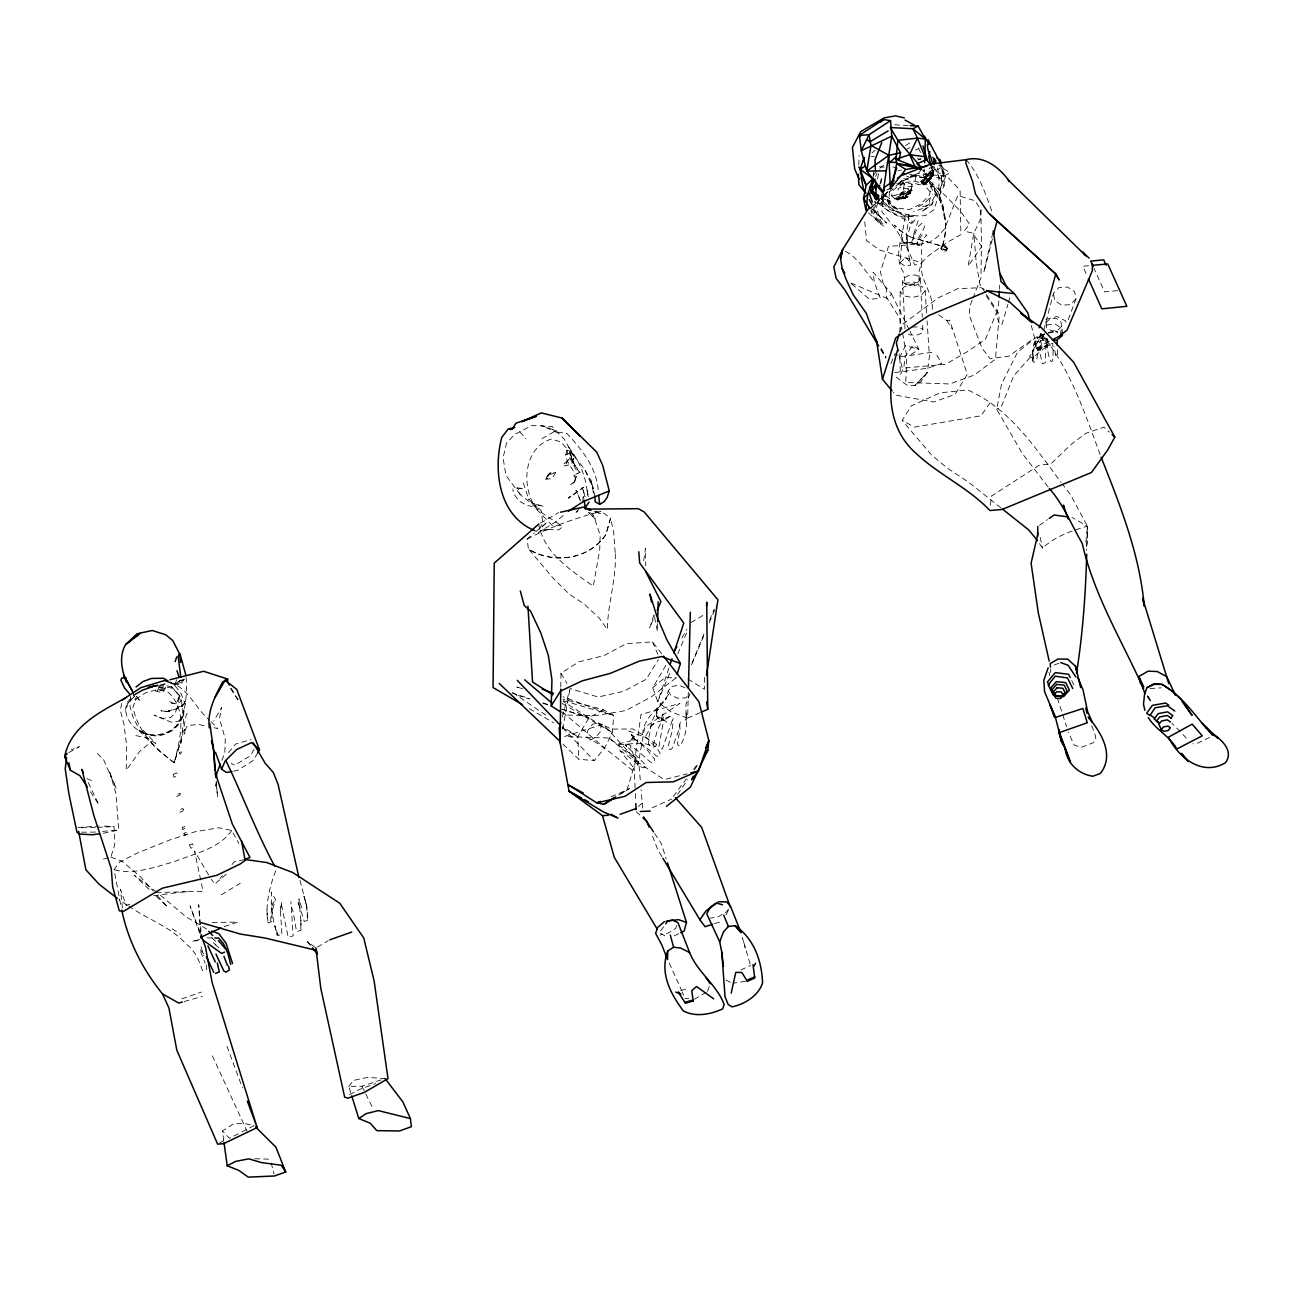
<?xml version="1.0" encoding="UTF-8"?>
<svg xmlns="http://www.w3.org/2000/svg" width="1293" height="1293" viewBox="0 0 1293 1293"><rect width="100%" height="100%" fill="white"/><g stroke="black" fill="none" stroke-linecap="round" stroke-linejoin="round"><path stroke-width="0.75" stroke-dasharray="5 3.75" d="M881.616 194.79L881.616 202.29L890.15 209.644L905.811 215.446L912.357 221.329L910.741 223.382C900.526 215.01 884.38 213.523 879.046 199.639M932.382 175.573L933.287 174.005L930.087 177.707L932.156 176.317M300.833 928.439L300.897 919.905L301.043 930.281L296.582 931.671L293.091 911.565L290.279 903.694M560.79 687.116L560.952 673.217L578.811 661.919L603.944 655.599L626.281 643.72L652.48 641.894L662.258 654.5M910.999 354.541L918.854 349.401L912.89 345.441L905.148 356.626L903.904 366.84L900.413 374.825L899.653 353.7M899.976 332.059L900.187 291.475L904.098 286.852L913.1 284.735L921.861 286.383L925.174 290.796L926.58 313.068M910.531 262.657L910.482 265.178L904.906 266.019L900.009 262.883L902.288 237.653L906.862 238.575L907.476 239.755L908.219 253.638L910.531 262.657L905.682 257.194L900.009 262.883M914.086 243.553L905.908 242.211L900.364 243.537L907.492 242.955C902.853 240.126 913.601 206.444 905.003 217.159C903.419 234.987 892.396 256.434 903.71 272.597L905.213 284.654L915.67 285.268L918.822 284.137L919.097 271.142L921.877 261.59L921.295 245.702L924.64 237.298L926.952 235.051L922.523 234.259L919.97 237.977L917.351 243.601L917.868 245.153L921.295 245.702L917.351 243.601L911.226 243.068L917.48 227.39L921.505 223.527C931.348 224.142 913.618 238.833 917.868 245.153L915.751 243.569L917.885 244.021L911.226 243.068M183.816 710.326L183.525 723.644L180.875 739.919L174.135 762.628L158.166 750.215L138.787 730.383C156.372 743.168 181.279 730.141 183.816 710.326C182.458 731.45 156.259 743.394 139.482 730.448L148.533 734.505M657.62 623.614L657.442 631.534L653.854 613.771M665.847 665.362L652.787 687.682L657.733 701.824L671.019 711.893L687.65 718.1L688.296 692.143M704.685 677.403L704.378 689.282L686.033 677.823M858.794 165.1L859.053 155.693M922.717 325.189L922.83 332.479L917.626 334.887L910.353 335.032L906.959 333.546M275.765 870.755C269.38 887.289 264.968 905.197 268.023 922.96L271.805 921.586L272.112 911.209L275.474 899.443L271.304 892.105C271.821 906.603 271.805 921.489 278.011 934.936L274.973 925.966L277.025 935.308L281.955 934.968L280.565 913.052L281.599 902.336L279.708 913.844M270.609 921.214L271.999 902.821M998.907 301.172L996.709 316.3L999.053 322.83L1001.736 325.206L1007.894 304.534M999.392 289.26L999.554 285.284M130.464 696.329L129.995 706.188L132.807 716.597L137.559 726.068M902.449 198.831L895.322 198.88L891.637 195.696L892.59 190.782L898.942 185.384L906.991 182.636L912.066 184.139L910.498 193.74C908.09 199.93 900.817 197.328 897.31 200.14C898.441 196.714 908.963 200.593 910.611 192.35L907.12 194.613L910.611 192.35M897.164 198.783L903.904 196.778L909.916 192.204L904.647 197.748L897.164 198.783L903.904 196.778M216.109 782.556L215.883 786.192L215.624 782.2M875.28 201.061L874.488 212.941L872.856 206.314M582.804 501.248L583.256 494.734L583.838 498.387M1041.673 335.032L1035.838 339.316L1034.756 344.277L1036.485 348.334L1047.055 345.166L1045.504 339.493L1040.509 340.641L1040.186 354.104L1042.368 363.769L1045.423 362.654L1045.52 349.66L1047.055 345.166L1052.744 343.324C1054.684 375.746 1047.185 359.567 1046.7 338.394L1048.526 344.035M980.918 209.676L980.094 220.149L973.839 233.079L968.101 266.229L981.452 246.963L980.918 209.676L975.019 200.722L957.774 195.55L944.65 228.748L937.829 236.7L929.36 242.405L921.505 243.957L888.501 246.397L880.468 271.789L882.974 282.876L886.659 289.697L886.691 297.713L899.912 318.385L901.964 329.828M883.749 193.029L881.971 211.858L896.194 229.588L907.492 248.644L914.684 265.017L921.586 263.594C919.178 280.371 934.289 293.446 932.156 310.304M1085.894 542.236L1087.429 526.251L1070.62 494.847L1062.183 483.808M873.421 175.347L874.003 169.561M990.454 505.143L991.375 496.124L1039.233 465.238L1050.87 463.831L1071.574 444.065L1085.587 433.397L1103.883 427.191L1109.346 432.137M872.92 178.628L873.551 172.987M932.415 173.165L928.94 179.032L929.619 179.937C936.536 159.734 930.507 186.047 923.655 183.202L926.192 181.747L926.612 182.555C931.93 181.101 937.231 158.102 930.168 180.47L926.192 182.895L930.168 180.47L933.465 172.179L926.612 182.555L922.555 184.511L929.586 180.697L923.024 185.319L914.507 183.444L915.735 177.286L921.004 169.9M903.128 197.005L903.645 195.922L903.354 196.892M940.108 188.584L940.932 202.468L939.219 196.18L940.108 188.584L945.587 176.575L941.304 165.278M643.72 560.693L645.466 548.216L645.724 565.849M1060.357 334.871L1061.537 326.499L1060.907 321.504L1056.09 318.32L1049.916 318.789L1045.989 322.636L1045.051 326.563M939.219 196.18L944.068 185.869L940.981 181.456L942.807 168.93M136.04 697.234L135.539 700.467L133.244 693.468M925.352 183.331L925.158 183.412M944.068 185.869L945.587 176.575M659.559 719.118L656.828 716.888L656.117 711.813L657.297 709.841L651.494 722.302L648.666 739.079L648.439 743.717L649.829 745.495L651.979 746.126L653.256 745.091L657.652 729.608L663.648 717.13M562.617 729.187L569.712 690.478M912.066 184.139L911.161 189.053L904.777 194.5L896.679 197.231L891.637 195.696M121.671 703.44L120.33 710.52L123.95 724.032L126.682 745.964L126.213 770.256L139.919 751.136L151.669 741.519M908.171 214.767L908.365 216.044M1048.154 486.976L1022.278 453.504L996.709 409.267L1001.59 383.973L1017.591 352.084L1040.994 333.578C1070.652 369.119 1084.633 412.742 1100.391 455.33M880.743 183.751L882.44 175.492M174.167 762.805C180.002 739.434 188.552 709.809 167.12 691.286L156.712 689.767L145.414 692.903L136.395 698.834L132.985 706.883C137.123 731.224 155.516 748.518 174.167 762.805L181.731 739.192L180.826 743.863L186.208 715.045L187.905 712.201M176.64 679.762L174.555 685.371L183.735 680.522L180.18 680.15M905.035 328.923L902.53 282.133L903.354 278.383L908.882 275.425L915.848 275.005L920.163 277.381L922.297 317.221M992.814 232.724L983.844 272.29L992.62 238.122M877.462 178.757L879.515 169.965M920.163 277.381L919.275 281.131L913.747 284.056L906.829 284.476L902.53 282.133M1043.209 334.386L1042.271 338.313L1044.55 333.772L1041.447 336.099L1044.34 334.564M573.284 470.894L567.223 460.89L565.752 454.974L566.964 449.996L570.407 453.18L573.413 463.298L571.07 457.593L573.413 463.298L579.927 472.365L575.838 474.224L579.927 472.365C573.203 466.11 573.025 456.397 566.964 449.996L567.611 453.94L578.116 473.4M1086.265 546.745L1087.591 541.282L1087.429 526.251L1072.059 517.459M1008.378 302.675L1010.286 295.24M125.162 710.245L127.199 702.325L133.809 695.149M1043.839 330.184L1053.423 293.333L1058.708 287.725L1067.485 287.03L1074.612 291.668L1075.938 298.942L1067.776 320.939M1034.691 341.433C1032.994 344.52 1029.422 370.461 1036.841 359.551L1038.02 350.047L1040.897 346.96L1039.346 341.675L1034.691 341.433L1036.485 348.334L1037.568 348.835L1034.998 344.148L1035.838 339.316L1034.998 344.148L1037.422 350.015L1046.554 345.328L1037.422 350.015M877.802 202.645L876.379 207.866L880.501 220.408L884.008 226.469L872.872 216.141L870.965 210.791M562.31 716.952L570.068 688.539L598.045 697.024L623.549 691.351L646.177 679.294L658.412 659.592M134.133 696.588L127.878 703.166L125.696 710.924C130.528 742.699 180.228 742.909 182.846 710.002L180.955 697.218L171.63 686.745L179.161 695.553L177.319 708.322L178.305 704.911L175.04 713.316L170.498 717.631L162.676 718.375L154.093 715.158L171.209 722.157L178.192 721.284L182.798 717.098C185.529 703.748 187.647 689.929 185.95 676.32M932.689 173.149L933.239 171.226L931.849 174.377L932.576 173.1M880 183.364L881.519 178.369M685.031 687.876L678.954 685.161L671.164 686.615L668.303 690.915L665.572 699.836L668.465 694.47C660.044 707.61 643.445 717.017 642.653 734.262L643.785 735.733L645.999 735.604L650.961 726.569L654.581 722.545L651.753 725.131L655.713 722.399L664.764 719.829L671.681 715.465L663.39 719.167L656.973 716.564L656.731 709.518L663.568 702.228L656.731 709.518L656.828 716.888M103.44 859.085L110.891 857.081L114.754 844.636L114.043 826.55L100.676 825.968M899.783 332.042L902.061 324.705L938.217 297.891L957.741 288.63L981.128 287.725L984.684 289.503M680.28 722.076L679.1 729.3L672.295 748.114L670.905 749.536L668.594 749.019L668.061 747.047L671.94 731.757L673.071 722.334L672.263 720.379L673.297 718.552M882.036 198.039L883.588 193.207M653.902 614.854L649.684 627.881L654.921 615.613M668.901 668.061L657.733 701.824L670.873 670.453M930.346 178.224L932.14 173.117M930.75 178.531L932.98 171.387L930.879 166.862L929.667 173.052L924.35 180.503L918.062 184.786M707.481 991.311L709.598 985.654M904.89 196.019L904.712 196.164M972.174 300.186L969.96 305.827L969.184 315.007L982.227 348.528L990.034 358.565L1008.653 356.27L1034.642 337.909L1030.957 324.414M972.902 298.311L980.983 277.656L981.387 246.284L972.821 233.176L964.19 231.091L969.605 224.19L960.796 211.567L946.751 197.069L925.222 176.656L909.771 174.442M676.821 925.562L675.689 928.471L668.481 932.932L659.947 935.049M221.863 760.413L224.82 752.946L225.257 738.788L219.471 718.698L221.685 707.319L213.749 721.106M898.199 199.655L898.296 199.704M572.508 462.167L572.928 459.177L571.005 458.74L564.071 463.605L565.38 465.512L567.692 460.906M692.111 662.97L705.024 631.372M709.582 620.22L714.14 609.068M901.835 197.764L902.659 196.568L902.045 197.684M677.839 653.838L687.116 631.695M691.464 664.958L704.669 633.715M709.324 622.693L716.322 606.142M661.612 717.777L663.244 713.93L661.273 720.573L662.646 717.857M890.909 363.575L895.112 353.636L900.17 356.787L935.227 351.89M875.62 176.494L877.09 173.036M1040.994 333.578L1031.184 356.221L1013.712 375.843L1001.8 405.517L996.709 409.267M933.255 172.163L931.251 175.072L933.077 172.066M183.703 704.168L185.352 700.806L182.006 706.608L183.703 704.168L176.624 708.596L168.543 710.94L176.575 709.081L183.703 704.168L181.246 705.994M899.605 357.628L905.553 345.587L918.854 349.401L910.03 331.493M562.891 744.089L578.795 759.233L594.198 760.64L604.639 747.968L612.365 732.517L613.706 715.433L603.637 709.744L563.15 699.19M892.768 183.541L889.358 190.2L889.034 206.557L888.259 201.417L884.056 194.273L893.705 207.688L898.974 210.064L887.693 201.514L893.705 207.688L909.658 209.514L920.697 204.132L929.231 195.211L932.98 182.41L936.213 196.294L929.699 185.206L933.821 186.838L914.684 181.133L896.049 183.978L917.771 173.456L946.961 176.317L960.101 190.281L960.909 234.566L947.64 242.13L928.148 256.03L921.683 262.802L879.531 249.969L866.504 240.546L864.694 221.168M181.262 706.253L182.523 705.38M1046.845 339.025L1040.089 337.764L1029.616 356.238L1032.283 358.032L1049.9 343.728M253.994 749.326L250.616 755.694L234.631 765.262L231.172 763.468M184.786 730.674L187.501 725.551L198.734 724.484L206.379 726.116M271.837 906.005L275.474 899.443M725.874 914.862L730.286 906.894M1045.342 341.805L1047.071 338.669M929.522 179.307L928.261 179.468L929.344 179.468M934.435 196.294C931.283 205.312 922.151 209.498 913.472 211.422M681.928 637.902L686.955 629.335M909.027 190.863L906.959 194.338L903.144 197.473L899.847 198.427L898.974 196.649L901.043 193.19L904.841 190.055L908.139 189.085C911.662 193.772 904.534 199.898 899.847 198.427M257.695 752.93L253.202 760.429L237.54 770.466L233.807 771.129M900.348 198.233L901.366 197.069L899.556 198.443L900.558 198.168M1000.944 507.874L968.522 482.144L947.51 468.244L931.59 455.088L902.207 420.451L911.323 405.857L939.914 392.846L967.81 390.001C1009.429 408.281 1034.788 447.168 1060.987 482.224M581.64 488.722L583.24 487.267L568.419 498.225L583.482 487.509L581.494 488.382M728.589 908.914L726.714 911.727L718.116 916.85L710.374 918.095M873.793 174.927L877.09 170.013M898.942 184.349L903.047 178.256M891.766 185.028L885.721 193.918L892.186 187.711M547.844 475.727L551.012 472.737L545.921 478.523L549.897 478.701M677.613 794.387L687.698 779.647M694.406 769.836L697.767 764.923M990.034 402.753L981.064 415.829L914.523 427.094L902.207 420.451M872.92 209.935L876.799 204.439L874.553 201.708M663.6 926.742L659.301 932.625L667.576 937.36M120.605 904.324L114.026 869.704L119.635 862.027L136.525 853.428L170.417 839.707L195.275 831.706L218.953 827.762L231.754 830.462L238.866 843.602M673.265 796.44L686.373 778.903M693.533 769.335L698.301 762.951M231.754 830.462C218.662 849.291 193.384 853.8 173.294 862.027C154.142 867.134 133.939 875.086 114.026 869.704M348.771 1086.427L353.345 1080.447L367.681 1077.36L385.136 1078.604L361.975 1086.217L348.771 1086.427L351.13 1093.991M930.491 178.515L931.089 177.755L922.555 184.511M183.347 680.587L184.446 679.148M881.39 202.209L882.618 200.641L881.842 198.443M851.618 283.975L869.462 299.297L880.339 298.376L874.31 282.246L873.114 272.176L891.507 293.899L887.645 298.651L850.131 282.698M228.522 752.574L235.617 744.057L250.987 739.58M1039.54 543.674L1042.578 548.264C1054.441 536.595 1071.541 530.696 1087.429 526.251L1086.67 550.333M219.988 878.577L222.412 875.749M232.077 864.451L234.502 861.623L243.52 859.861M925.174 290.796L921.198 295.37L912.292 297.455L903.613 295.855L900.187 291.475M899.185 198.605L900.478 197.49L898.037 198.88L899.362 198.572M934.613 191.089L938.702 197.974A61.062 57.797 -79.1 0 1 944.488 237.395L942.338 246.316L936.892 244.684A119.231 2.828 15.8 0 0 913.084 237.734L910.143 236.878M579.91 507.89L574.949 513.321L577.955 511.107M573.058 483.356L574.868 481.4L576.258 476.535L573.753 475.161L575.11 477.699L574.868 481.4L569.841 485.247M1075.938 298.942L1070.652 304.582L1061.844 305.261L1054.716 300.606L1053.423 293.333M672.263 720.379L662.404 748.97L659.737 748.518L658.945 746.821L663.665 719.7L666.946 722.221L663.261 719.522M127.878 703.166L134.537 696.458M923.655 183.202L930.653 178.337M1061.537 326.499L1057.609 330.361L1051.419 330.83L1046.603 327.63L1045.989 322.636M1038.521 350.888L1041.431 348.043L1052.082 344.423M926.192 181.747L930.217 177.238L930.734 178.305M870.706 207.882L876.331 202.565M877.737 201.239L891.831 187.97M896.663 199.316L896.744 199.397M869.284 209.207L900.478 182.378L917.771 173.456M638.419 806.444L642.249 803.163L641.102 789.667M595.265 511.317L601.067 511.268L610.635 518.267L605.819 534.72C589.155 559.869 553.339 564.411 528.465 549.315L527.124 539.019L534.348 532.926M535.787 531.698L547.359 521.936L539.504 529.435L542.753 522.178L540.991 510.331L533.427 503.43L543.739 506.468L535.221 504.383L531.568 506.42L526.801 505.369L518.881 500.844L513.224 493.053L512.949 488.916M872.048 152.833L875.086 150.263M226.291 874.165L214.767 884.121L211.406 879.353M563.263 515.487L555.15 522.243L538.227 532.587M568.888 497.514L570.552 496.14M652.787 687.682L664.844 677.726L676.401 677.774M879.919 168.219L886.982 162.546M898.457 198.524L899.96 197.603L896.922 198.815L898.587 198.572M932.867 173.521L932.835 173.424M675.948 677.888L651.397 696.798L625.78 710.552L595.055 715.676L565.574 715.061L562.374 713.041M706.156 992.329L694.325 999.327M903.678 182.458L900.316 185.044L904.389 188.406L908.559 188.73L912.422 186.58L906.781 186.337L900.688 180.778M897.601 198.686L899.136 197.813L896.001 198.96L897.714 198.734M1039.378 525.378L1047.54 519.624M1036.485 348.334L1049.641 340.851M927.033 182.361L933.433 175.25L931.897 175.347M905.617 145.64L912.632 140.872M877.753 202.128L880.194 203.761L881.761 202.71L879.596 200.851M520.142 488.172L516.602 488.011L522.275 488.77L520.142 488.172L517.814 489.708L520.206 494.572L529.564 501.894M565.752 454.974L567.869 453.568L570.423 453.94M928.002 180.648L928.212 180.519M932.382 175.428L931.008 176.559L932.253 176.123M223.721 1140.636L222.38 1130.971L233.92 1123.698L245.137 1123.665L254.155 1125.589L240.029 1132.846M618.733 795.098L629.384 788.536L619.169 794.856M221.297 894.804L240.272 883.264M918.014 160.073L921.004 158.263M896.679 198.831L898.231 198.136L894.918 199.025L896.76 198.896M317.432 947.106L328.309 940.706M690.979 622.466L702.891 615.484M542.009 438.683L553.824 431.878L566.77 433.284C582.044 449.738 597.301 468.308 598.287 491.857M540.361 523.164L558.705 512.61M930.152 171.63L925.028 176.882L923.461 181.068L924.01 183.089L928.083 181.715L930.168 178.87L931.477 175.412L930.152 171.63L930.718 173.65L929.15 177.852L924.01 183.089M219.228 1143.254L223.996 1140.523M68.836 752.607L79.342 746.675L71.277 749.778M603.637 709.744L588.881 717.777L577.777 736.816L578.795 759.233M905.488 149.972L910.45 147.321M349.627 1094.605L359.535 1089.417L375.665 1083.599M527.124 539.019C550.511 526.881 575.644 518.137 601.067 511.268M238.268 1133.751L229.443 1138.293L222.38 1130.971M652.173 807.834L671.649 799.074M674.186 935.89L679.148 933.481M1209.682 737.382L1198.158 742.974L1192.922 743.847M740.873 969.96L750.716 965.467M589.98 740.162L595.556 737.543L600.146 732.048L600.986 726.359L598.303 722.852L592.485 724.274L587.717 730.707L586.521 737.382C603.524 745.738 617.488 758.458 632.229 770.143L633.748 768.963L633.117 767.137L619.719 750.037M687.65 718.1L700.45 712.508M611.023 796.811L627.008 789.958L635.817 760.995L630.305 746.643M886.659 189.99L892.412 187.533M129.93 904.163L126.294 905.536L120.491 889.358L122.399 907.993M1054.231 664.99L1059.112 663.196M895.904 198.783L897.39 198.475L893.996 198.75L895.92 198.896M915.25 149.907L918.563 148.743M181.86 998.842L201.482 992.054M1048.413 332.77L1052.195 331.509L1057.157 331.719L1055.492 331.073L1057.755 332.899M224.239 926.564L237.896 922.103L208.787 922.507M714.641 923.671L722.334 921.23M904.486 283.345L913.957 282.1L918.596 282.908L918.822 284.137M680.748 990.648L687.52 988.725M170.159 710.536L166.215 711.635L160.978 710.827L169.69 711.651L166.215 711.635L170.143 710.794M184.156 1001.525L202.322 996.45M97.476 753.447L103.666 759.864L116.257 788.73L109.129 770.596L115.934 793.546L118.794 830.009L103.133 833.306M1045.924 319.355L1056.898 316.51L1065.658 320.955L1066.224 324.591M897.908 170.918L901.544 169.981M666.105 779.162L687.084 773.828M745.495 981.322L733.584 983.149M1048.381 333.012L1057.157 331.719M199.655 939.558L192.027 941.223L199.397 940.512M548.943 474.483L554.568 473.319M548.927 529.451L540.118 530.938L544.579 529.435L558.608 529.92L561.146 527.98L561.114 525.491L542.51 513.289L528.53 498.904L522.841 481.319M894.772 372.578L927.582 368.246L941.757 363.365L934.92 352.132M153.705 895.726L186.531 891.427L203.098 891.33L194.5 850.972L210.274 877.769M158.651 687.391L164.421 686.664L174.361 688.668M158.392 685.969L164.292 685.242L174.603 687.698M1117.572 290.634L1104.578 291.927L1094.023 268.33M95.375 832.078L80.667 832.207M102.535 831.367L118.794 830.009M95.31 827.552L78.728 827.795M97.266 827.358L114.043 826.55M1046.57 324.915L1055.201 324.074L1062.038 328.519L1062.199 332.059M1088.609 265.728L1082.855 266.261L1087.607 276.912M1149.978 688.587L1161.162 687.828M77.903 827.488L98.898 826.082M938.637 314.797L946.718 320.422L949.741 320.26L967.277 374.323L955.123 394.365L933.821 401.994L895.661 395.157L893.253 392.264M897.18 198.54L902.336 198.298M561.114 525.491L552.547 525.863L538.211 510.977L528.53 498.904M156.097 892.542L187.21 891.782M912.325 327.048L917.82 326.935L922.927 329.182M870.932 156.663L874.359 156.647M207.284 937.878L212.941 937.958M619.897 751.314L621.771 751.346L641.49 767.185L644.011 767.88L645.773 766.361L645.433 764.68L625.57 745.075L626.749 746.497L625.262 743.022L625.909 744.752L628.851 744.542L638.467 751.395L650.411 762.094L652.723 762.531L654.743 760.931L654.581 759.088L647.648 750.57L639.049 741.956L632.455 737.511L632.73 740.113L635.364 739.855L639.938 742.182L656.585 756.13L658.557 756.243L659.996 754.756L659.963 752.752L657.248 748.97L645.288 736.444L632.972 728.993L611.492 729.09L598.303 722.852M254.866 1158.722L270.221 1159.191M609.051 738.044L638.807 762.676L637.207 758.813L609.051 738.044L564.475 736.525L602.813 724.274L638.807 762.676L640.439 781.958M894.611 124.791L908.332 125.534M135.943 735.604L147.515 738.158L155.79 743.556L140.113 726.925M879.272 166.749L884.541 167.201M685.015 998.39L688.733 998.762M910.773 176.042L926.273 178.175L909.803 174.587M903.645 178.676L908.09 179.339L911.533 177.82L913.569 174.814L909.027 176.979L906.409 176.058M904.971 242.502L907.492 242.955M938.75 165.649L941.999 166.296L943.163 176.721L940.868 163.985M214.008 727.733L217.822 728.557L211.066 721.656M520.74 688.135L516.877 687.133L522.695 688.83M892.849 166.926L896.049 167.799M563.36 700.709L613.706 715.433L562.94 696.798M517.976 695.424L529.484 699.044M542.898 703.279L548.636 705.089M562.051 709.324L588.881 717.777L561.986 709.097M169.69 682.251C188.261 687.553 195.469 708.709 209.708 720.282M512.06 692.967L529.338 698.559M542.785 702.891L550.462 705.38M594.392 511.575L601.698 513.967L594.424 511.22M878.351 197.877L890.424 201.272L882.828 198.686L882.295 194.774M917.4 158.489L920.939 159.799M920.648 169.431L924.35 170.821M110.891 857.081L122.237 861.364L140.064 876.395L153.204 891.022M167.621 681.912L174.119 684.644L180.875 693.113L185.222 704.265M86.825 778.58L93.759 781.473M910.24 236.942L907.621 235.504A56.747 53.191 49.5 0 1 894.368 225.127A56.989 53.401 49.5 0 0 907.702 235.552M726.019 979.965L730.416 982.405M562.051 703.424L612.365 732.517L563.101 701.356M529.37 708.677L553.582 722.739M562.229 727.765L577.777 736.816L562.746 726.601M845.574 251.311L851.44 254.818L860.039 263.4L874.31 282.246M169.577 681.912L174.119 684.644M126.973 904.987L118.875 899.54M128.67 906.021C147.758 919.598 170.66 926.645 186.354 944.165C194.871 950.387 199.235 960.554 202.306 970.348L203.421 970.962L206.686 969.346L206.072 964.174M662.533 778.564L635.817 760.995L637.999 765.294L644.706 727.312L679.892 703.392L640.956 714.512L634.055 765.375L635.267 791.51M1043.16 336.843L1048.51 340.415M512.658 692.579L547.731 716.403M172.228 928.81L180.373 934.386M206.67 929.053L185.756 916.592L158.296 893.382M896.13 377.087L906.91 385.169L914.862 385.67L921.198 381.354L927.453 372.319L929.408 356.302L927.081 320.923M156.695 892.17L134.213 875.183L150.214 890.457M877.543 202.742L887.402 210.29L902.013 216.982L915.315 215.899L904.938 216.093L889.18 207.801L881.212 197.877M309.948 944.747L307.475 941.595L315.88 948.028M634.718 737.026L631.388 734.472L635.364 739.855L633.392 737.834M590.61 512.852L593.455 515.164L600.178 535.027L599.71 549.735L593.293 586.23C570.892 570.197 544.062 553.501 538.696 524.118M882.004 193.788L889.746 198.734L885.123 195.081M562.407 711.958L604.639 747.968M212.036 938.023L217.046 942.549M636.188 811.632L641.57 816.562M939.672 164.777L943.324 168.203L943.567 176.527L941.466 185.578L941.304 174.264L934.904 170.692L932.301 165.876M868.637 212.941L880.678 224.384L874.456 207.623M882.424 200.787C893.398 212.391 909.868 217.256 925.626 215.575L933.837 209.708C939.122 196.536 940.286 181.731 937.57 167.848M156.033 896.017L167.654 907.12L154.513 892.493M871.563 208.399L886.659 223.123L874.424 211.131M218.824 947.801L213.006 942.209L215.689 944.892M1180.186 731.628L1171.846 723.191M588.832 512.674L595.394 519.172L588.751 512.303M923.396 171.322L924.43 172.389L924.042 168.979M562.6 727.668L594.198 760.64M519.834 431.749L526.009 438.796M931.542 166.054L932.738 167.379M907.104 196.811L904.68 198.346L908.009 195.615L905.148 198.379L899.976 199.154L899.96 198.346M920.923 181.295L932.495 194.467M307.475 941.595L311.144 945.797M203.696 953.765L199.752 949.191L205.118 963.22M1183.03 734.424L1188.17 740.453M585.196 470.458L593.309 488.738C588.8 469.844 573.3 455.734 560.645 441.818L551.125 439.103C522.146 448.283 520.756 490.694 538.211 510.977M966.178 159.669C978.882 174.426 985.508 193.223 991.828 211.244M1040.089 337.764L1045.423 341.594L1049.205 341.481L1040.461 336.94L1039.653 331.461M520.206 494.572L505.935 475.42L503.074 457.835L506.549 442.966L514.501 434.513L531.908 425.559L552.192 426.48L564.394 439.41L574.173 457.011L568.548 447.087C579.49 460.518 586.472 477.828 587.523 495.057L587.184 489.19L588.331 496.981M1147.085 696.571L1151.336 702.39L1147.15 693.775M654.678 833.581L661.337 843.586L666.251 858.972M871.013 209.741L880.678 224.384M90.462 791.817L98.898 804.747L86.97 779.97M985.379 292.864L979.997 284.638L976.199 262.382L973.839 233.079M986.446 294.513L999.344 314.264L995.448 359.098L974.308 375.083L949.725 383.956L905.73 382.453L906.797 356.545L902.32 331.735M230.445 688.329L238.833 701.259M986.333 295.871L996.758 312.163L985.411 339.283L966.905 351.955L945.539 364.254L902.255 368.214L899.088 354.654M946.718 320.422L952.214 329.052M880.695 349.32L885.802 357.805M661.871 856.58L657.765 849.743L651.995 834.68M560.952 673.217L567.029 683.431M231.302 688.409L237.896 699.642M1147.424 695.553L1151.336 702.39M881.276 348.431L886.174 357.256M668.303 690.915L670.825 695.489L677.936 698.172L686.05 697.881L689.912 693.856L685.969 704.119L686.017 720.395L686.114 712.976C687.601 724.064 686.066 736.396 680.053 745.899L678.146 745.576L677.484 743.637L680.037 729.042L679.536 723.256M881.131 349.482L885.883 358.209M891.507 293.899L909.157 329.699M1071.719 680.587L1074.063 685.322M361.975 1086.217L372.61 1107.891M669.257 963.091L681.54 990.357M933.659 166.005L940.981 181.456M918.466 148L920.955 153.398M212.375 1055.864L247.189 1131.472M1091.583 725.729L1094.654 732.517L1095.834 738.756L1093.458 742.651L1080.996 747.402L1074.144 745.059L1068.374 732.242M580.104 499.47L575.918 490.273L580.444 500.811M931.413 166.878L933.675 172.066L941.32 167.201L949.951 172.712L940.35 178.353L932.285 176.527L929.085 167.977M652.48 641.894L657.895 654.371M682.235 991.99L683.625 995.19M199.849 932.027L190.071 905.908L199.688 933.061M226.954 1046.247L242.405 1087.849M299.992 880.355L306.586 905.698L307.492 919.161M750.102 963.915L742.424 937.781L745.334 948.238M1057.367 698.075L1066.596 726.795M301.754 907.831L298.942 898.877L300.978 921.295M201.078 946.751L203.696 955.753M306.586 905.698L303.968 896.194L306.845 906.409L308.138 920.325L304.243 921.376L297.859 900.914L300.364 910.385M1040.509 340.641L1042.061 346.314M906.538 241.743L908.025 247.416M271.174 1162.924L274.035 1174.109M594.958 496.059L590.804 479.444L593.697 494.314M1048.979 672.328L1049.803 675.77M1040.17 537.387L1042.578 548.264M281.502 904.858L288.145 936.989L293.172 935.938L290.909 901.56M1057.48 349.676L1057.755 355.85L1055.654 356.076L1054.393 346.847M642.249 803.163L642.831 809.046M216.287 783.122L217.547 796.844L216.254 781.328M266.891 909.674L267.877 921.02M200.415 924.56L198.718 904.68L200.399 933.498M200.593 926.548L201.272 934.516M1050.595 668.901L1050.821 672.473M635.348 793.53L635.72 801.563M938.896 197.829A61.45 58.169 -79.1 0 1 944.73 237.492L942.581 246.397L937.15 244.797A119.861 2.845 15.8 0 0 913.23 237.799M1032.994 353.91L1033.172 361.749L1032.994 353.91M189.586 844.975L190.798 848.24L193.788 847.012L192.576 843.731L189.586 844.975M615.258 553.743C616.535 579.393 607.532 603.863 607.419 629.513L599.451 618.41L584.226 604.009L569.195 594.117L552.143 577.082L528.514 548.959C553.372 564.54 589.075 559.53 605.916 534.494L610.555 517.943L613.658 532.247L615.258 553.743M179.404 752.542L180.131 754.32L182.507 750.667L179.404 752.542M913.537 234.55L913.02 242.712L905.908 242.211L910.547 224.95L914.862 220.036L918.337 220.149L913.537 234.55M926.095 173.31L925.61 178.547L923.057 175.444L926.095 173.31M904.114 184.737L902.983 195.291L897.827 189.182L904.114 184.737M656.311 744.121L656.117 745.867L653.515 747.16C641.991 739.499 629.174 745.738 616.826 744.299L630.208 741.115L633.877 736.202L630.774 740.824L632.843 737.155L628.834 730.981L645.934 737.543L656.311 744.121M184.818 729.478L184.77 733.988L184.818 729.478M931.51 175.573L933.691 173.197L931.51 175.573M173.327 774.345L173.973 777.352L177.028 775.816L177.383 774.071L176.414 772.826L173.327 774.345M183.945 833.371L184.56 835.779L187.792 832.821L186.903 831.981L183.945 833.371M930.313 197.376L929.101 203.518L925.432 206.153L918.483 206.524L924.366 203.437L930.313 197.376M933.239 201.029L932.479 204.278L921.602 211.761L931.493 204.262L933.239 201.029M910.838 189.845L910.498 191.105L906.829 192.415L893.802 195.728L910.838 189.845M946.428 248.062L946.023 249.533L944.019 249.533L942.435 248.062L942.839 246.591L946.428 248.062M946.88 248.062L946.395 249.872L943.938 249.888L941.967 248.062L942.468 246.252L944.924 246.252L946.88 248.062M898.764 199.752L898.877 199.785M180.26 793.611L179.824 795.163L176.818 796.488L176.01 795.664L176.478 794.387L180.26 793.611M179.177 697.089L176.22 703.166L173.036 703.214L168.914 701.275L171.339 703.166L178.03 704.103L180.454 701.711L179.097 694.777L179.177 697.089M183.444 809.45L182.959 810.953L179.953 812.295L179.21 811.438L179.711 809.935L182.669 808.432L183.444 809.45M576.258 476.535L574.302 481.756L576.258 476.535M182.539 827.455L182.766 829.815L186.24 826.922L185.529 826.082L182.539 827.455M573.591 458.659L571.587 464.413L564.168 465.933L568.855 459.225L573.591 458.659M923.057 179.404L920.81 184.867L934.855 169.318L923.057 179.404M159.281 686.874L157.1 691.48L165.779 688.312L159.281 686.874M183.897 679.019L180.923 684.902L174.377 683.561L183.897 679.019M555.651 472.478L552.192 478.652L544.951 479.331L549.46 473.093L555.651 472.478M942.387 245.541L940.674 248.321L942.532 251.084L946.104 251.068L947.801 248.288L945.943 245.541L942.387 245.541M942.742 246.074L941.352 248.321L942.856 250.551L945.749 250.551L947.122 248.288L945.619 246.058L942.742 246.074M165.698 687.197L162.272 692.692L155.338 690.963L165.698 687.197M928.762 174.199L925.238 178.967L922.362 181.521L920.648 181.456L931.542 170.191L933.772 170.628L931.267 171.371L928.762 174.199M908.365 194.273L908.979 193.562L908.365 194.273M897.148 199.413L897.229 199.494M176.494 683.108L174.555 685.371L179.792 680.522L176.494 683.108M927.453 372.319L914.862 385.67L927.453 372.319M1040.073 336.422L1036.938 338.265L1044.34 334.192L1040.073 336.422M932.996 174.426L932.996 174.426M905.359 193.045L898.441 196.003L913.779 189.683L905.359 193.045M900.203 197.603L897.164 198.443L900.203 197.603M165.003 683.932L159.395 685.096L165.003 683.932M1041.431 348.043L1038.295 348.383L1041.431 348.043M552.725 429.389L541.04 425.397L558.576 433.236L552.725 429.389M937.991 191.8L925.319 177.173L940.383 198.459L944.924 220.069L943.405 206.621L937.991 191.8M139.337 700.176L136.541 696.216L139.337 700.176M573.801 455.976L571.328 452.146L573.801 455.976M583.385 490.548L582.82 489.417L585.018 496.69L583.385 490.548"/><path stroke-width="1.5" d="M1037.746 526.526L1037.697 534.639L1031.087 563.166L1038.295 612.801L1049.205 661.143M1037.665 536.336L1037.697 532.409M657.248 929.198L614.32 857.404L602.49 815.673L569.049 791.171L560.128 742.732L560.758 689.104M1092.456 264.063L1092.326 270.754L1067.064 330.054L1059.29 336.293L1052.583 339.703M657.668 621.626L658.137 601.811M667.754 950.937C659.511 973.047 670.404 993.525 683.286 1010.867C695.295 1017.446 710.924 1014.391 722.69 1008.815L724.161 1004.516C716.855 984.7 697.428 972.368 689.622 952.553L680.538 948.028L673.637 947.236L667.754 950.937L667.527 959.535L661.903 945.135L655.632 933.384L657.652 927.469L664.392 921.65M688.409 688.151L690.333 612.236M706.608 606.11L706.721 602.15L707.772 709.307L702.293 711.7M560.79 712.023L551.206 705.978L551.949 679.779L548.345 655.422L540.765 632.81L530.583 611.169L524.263 605.56L520.287 590.998M924.657 162.756L925.335 139.046L918.143 126.067L910.288 125.647M934.516 161.156L934.467 163.629L936.035 161.286M999.069 297.196L999.311 291.248M863.401 161.059L864.177 157.471L860.168 169.254L872.92 178.628L871.498 187L876.282 199.946L875.571 180.891M1057.011 345.005L1057.205 340.334M229.411 685.193L227.536 681.977L227.681 679.067L203.631 671.277L169.933 679.762M216.448 777.125L216.674 773.505L220.392 764.163M1082.645 251.796L1085.942 255.901L1008.233 180.002L1009.316 181.182C999.424 167.621 984.07 155.095 966.178 159.669L965.887 163.274L972.611 181.505L975.439 193.918L988.337 212.844L1055.767 274.019L1059.242 279.951L1054.926 273.308M752.995 964.643L754.74 978.09L747.289 981.258L741.859 972.481L735.765 972.384L731.191 993.121M883.927 191.154L884.283 187.388L894.126 180.503M860.168 169.254L860.653 173.634L866.165 185.287L872.92 178.628L867.797 194.16L865.954 210.387L863.498 198.346L866.165 185.287L860.168 169.254L865.114 166.118M66.606 757.423L65.216 768.931L68.917 793.87L76.95 832.142L79.374 834.05L92.401 834.761L99.545 833.791M1144.822 691.933L1143.481 704.232L1144.919 710.423M886.271 170.821L883.264 191.687L866.763 171.112L861.316 150.699L859.328 135.361L883.507 119.538L890.554 120.637L891.798 136.121L886.271 170.821L866.763 171.112L871.013 145.398L868.993 134.747L890.554 120.637M706.479 675.35L717.922 599.774L644.205 511.963L638.257 508.682L587.07 509.167L590.723 510.363M1076.503 673.362C1082.71 634.055 1085.651 594.069 1086.718 554.277M918.143 126.067L912.955 128.75L890.279 127.522L897.908 140.307L896.001 159.217L896.663 163.613L892.154 186.531L905.698 169.448L926.936 166.231M899.039 160.494L900.542 152.816L891.798 136.121L861.316 150.699L868.993 134.747L859.328 135.361L860.556 136.557M897.52 350.322C886.739 385.653 886.109 427.676 916.478 453.73C939.138 474.984 968.409 487.752 989.905 510.541L1002.14 509.458L1091.389 472.543L1107.875 449.738L1114.808 437.066L1073.675 362.266L1041.124 327.42L1020.613 313.132L1032.073 322.507L1009.494 301.899L986.446 290.392M929.958 151.459L928.778 156.744L930.992 165.536M892.057 390.825L882.456 379.237L876.767 342.192L866.326 313.359L853.154 294.675L846.026 279.126L842.147 268.524L840.595 258.6L842.648 249.549L869.138 207.462M840.595 258.6L842.648 249.549L833.823 266.924L836.086 278.334L844.83 289.939L878.642 345.926M993.59 234.324L997.016 221.038L989.791 214.202M560.758 722.625L559.206 728.315L560.128 742.732M667.479 862.819L686.486 922.442L684.11 931.073L680.797 932.689M1145.42 692.175L1146.778 687.747L1154.099 683.819L1162.165 684.433C1180.267 694.761 1192.809 712.152 1205.965 727.894M677.063 674.299L680.425 663.503L666.881 639.793L657.135 616.987L649.878 594.037L651.478 601.924M899.217 333.869L896.372 343.049L898.182 350.791M882.456 379.237L895.71 337.909L928.794 315.557L988.256 290.812L1014.391 293.705L1027.806 312.841L1029.907 320.567M514.776 427.45L510.072 429.324L512.028 429.421L515.907 423.199L536.45 416.249L521.661 421.68L541.331 412.92L561.889 417.995L596.784 452.178L602.667 465.367L609.262 490.952L607.128 497.466L604.203 501.636L599.645 504.318L595.152 501.749L594.958 496.059M670.146 664.311L672.004 658.687M673.863 653.062L683.787 623.048L639.647 562.924L638.807 551.788M175.105 661.612L176.721 656.876M693.21 776.22L691.642 779.776L698.511 770.919L708.855 740.679L698.899 701.76L663.471 656.068M875.442 195.017L877.236 196.003L878.561 199.106M896.728 167.993L890.295 186.628L888.857 155.289L871.013 145.398M227.681 679.067L222.638 681.864C215.236 696.103 207.058 711.247 209.337 727.862M1048.138 667.834L1043.839 680.247L1044.582 691.739L1055.427 717.421L1059.306 732.614L1070.362 762.013L1059.306 732.614L1087.268 722.771L1082.871 708.499L1055.427 717.421L1049.803 704.249L1054.458 717.292M719.684 941.821L723.466 931.897L728.395 926.483L735.184 925.675C754.094 938.847 761.674 960.715 762.579 982.809C758.603 995.788 744.623 1004.192 732.032 1006.875L728.234 1004.548L725.05 996.903L721.769 952.068L719.684 941.821L706.738 913.779L710.584 906.813L716.694 902.805M881.729 142.666L875.005 159.831L875.393 169.577M87.294 786.968L79.907 775.671L70.372 770.224L64.65 756.696C70.84 725.535 101.436 711.36 126.488 697.396M657.167 610.361L660.901 601.584L645.805 571.732M1039.103 327.808L1044.291 315.767L1055.767 274.019L997.016 221.038M875.005 178.984L871.498 187L875.345 186.176M705.719 747.79L708.855 740.679L707.837 750.199L690.381 787.13L666.412 806.396M231.932 771.468L226.34 772.471L221.588 769.093L225.289 760.801L236.667 749.504L251.585 742.586L259.505 749.924L257.695 752.93M921.667 167.896L897.908 140.307L917.416 138.125L925.335 139.046L912.955 128.75L917.416 138.125L909.609 154.691L896.001 159.217L919.598 168.526M747.289 981.258L748.162 979.641L754.837 976.878M753.593 966.663L755.565 963.301M673.895 651.64L676.902 646.484M214.686 697.929L225.208 680.263L227.536 681.977M551.206 705.978L560.548 691.044L582.157 680.878L610.425 673.314L639.34 661.111L661.612 656.569L680.425 663.503M705.59 753.48L707.837 750.199L705.445 753.383M712.718 924.285L705.024 926.709L699.901 919.759L705.93 910.967L716.694 903.16L722.512 904.761M584.695 508.375L589.075 502.088M665.75 923.8L667.883 920.858L678.583 919.679L686.486 922.442M1170.715 718.294L1172.816 715.579L1167.644 711.845L1158.269 713.591L1154.132 719.053L1159.32 722.755M64.65 756.696L67.155 753.544M1161.276 729.591L1163.409 726.973L1167.967 726.052L1170.375 727.781L1168.242 730.416L1163.684 731.321L1161.276 729.591L1158.9 724.306L1161.599 720.977L1167.353 719.829L1170.391 722.011M538.696 524.118L494.233 563.118L493.069 687.569L522.453 704.653M1054.005 694.729L1056.866 691.642L1061.472 692.03L1063.202 695.537L1060.325 698.624L1055.735 698.22L1050.659 688.086L1056.316 681.621L1065.707 682.639L1069.408 690.123L1063.719 696.571L1054.361 695.553M867.797 194.16L863.498 198.346L869.947 208.108M880.775 121.995L883.507 119.538M896.534 156.405L889.875 162.368L896.906 162.401M568.5 511.22L583.482 501.49L609.262 490.952M131.256 640.1L125.615 644.577C118.778 656.101 121.768 670.275 126.278 682.106M136.056 686.987L143.07 681.508L151.556 678.405L163.5 678.275L168.058 681.007M138.399 634.831L125.615 644.577L137.058 633.764L152.202 630.499L165.666 634.718L172.809 640.585L180.422 655.567L185.723 674.704M134.149 637.885L140.113 633.489M122.35 699.917L140.808 687.698L164.356 680.554L167.912 681.686M866.763 171.112L888.857 155.289L900.542 152.816M1049.173 518.477L1054.07 515.018L1068.066 516.909M897.423 178.208L903.985 173.618M358.808 1118.558L366.064 1113.645L378.299 1110.59L410.398 1118.574L411.352 1126.704L399.472 1130.971L376.829 1130.648L370.218 1123.181L358.808 1118.558L351.728 1095.882M583.305 793.078L567.918 784.641L596.833 802.888L603.831 804.327L613.755 798.169M603.831 804.327L615.759 796.957M888.178 130.868L869.72 141.891L867.425 139.692M870.545 193.158L873.405 193.497M133.809 695.149L142.521 690.139L152.509 686.696M227.229 1165.785L235.552 1161.421L248.806 1158.835L261.719 1162.633L281.131 1165.203L285.721 1171.943L274.52 1175.984L248.24 1177.131L239.011 1170.504L227.229 1165.785L223.996 1142.576M1177.18 748.841L1202.248 735.782L1192.162 724.145L1168.355 737.252C1178.925 757.827 1202.393 776.786 1225.538 762.676C1233.861 751.152 1222.144 740.049 1212.996 734.117L1217.925 738.287L1202.215 723.32M1146.778 687.747L1154.293 684.272L1162.165 684.433L1172.896 691.593L1180.865 699.206M224.626 952.101L221.669 953.442L203.082 940.156M698.511 770.919L673.362 781.845L646.112 782.507L624.988 796.326L596.833 802.888L600.372 801.369M221.006 927.938L200.625 937.328L201.611 938.492L201.272 934.516M713.72 998.859L696.539 986.494L691.771 990.697L693.193 1000.96L685.5 1003.255L678.13 991.973L680.958 994.333L675.673 992.103M215.527 973.451L219.277 971.932L217.321 962.946M903.015 174.975L930.766 164.033L966.178 159.669M244.765 859.473L249.969 857.437L232.32 823.964L215.381 773.311L215.753 777.238M684.563 1002.511L691.416 1000.378L693.193 1000.96M620.058 814.364L635.865 808.626M329.86 939.801L351.793 932.043M182.345 1002.027L178.709 1003.045L162.482 993.897C142.634 969.394 128.152 940.997 121.768 910.062M690.882 772.858L696.604 771.404M879.838 185.368L876.234 186.273L870.868 190.847L878.852 195.986M513.143 427.854L508.23 428.953L501.749 437.422C493.005 470.911 498.936 516.23 534.866 530.631M560.612 512.19L583.499 507.115L590.788 509.846M148.21 687.407L157.536 685.484M150.327 686.745L157.665 685.338M666.008 921.343L672.522 920.115L677.968 922.669L689.622 952.553M1092.44 265.372L1107.745 263.934L1126.866 306.296L1101.83 308.849L1088.399 278.69M602.49 815.673L608.34 815.236M640.213 811.471L650.266 811.099M1052.55 340.301L1056.591 340.188L1062.345 335.614L1062.199 332.059M126.245 678.049L121.72 678.065L120.847 680.166L124.5 687.892L129.51 693.872M718.213 901.787L726.585 901.835L730.464 906.086L740.97 932.528L735.184 925.675L740.97 932.544M214.832 937.991L218.614 938.039L223.495 943.615L227.794 953.135L230.704 964.481M245.331 859.522L266.827 862.576L292.735 872.516L339.8 903.29L363.753 937.975L374.113 980.918L387.997 1078.621L364.27 1092.423L347.914 1098.177L344.665 1097.207L320.809 988.434L315.88 948.028M905.698 169.448L896.663 163.613L914.846 166.215L920.648 169.431M896.663 163.613L916.931 168.025M904.373 117.873L895.403 115.869L884.121 117.889L860.702 131.644L852.426 147.434L854.641 168.769L859.15 179.485M314.813 949.999L264.968 938.007L240.288 934.031L201.013 922.62M1060.745 662.582L1068.115 665.297L1075.905 676.999M542.252 689.201L553.533 693.339M211.874 931.025L218.824 933.659L226.049 943.179L232.562 963.592M618.07 818.13L603.427 811.907L569.049 791.171L581.3 797.91M905.035 120.055L914.442 125.211M584.808 799.834L588.299 801.757M611.072 814.267L616.325 817.16M552.919 694.907L532.538 682.009L527.948 606.191M936.568 157.487L940.48 160.17L940.868 163.985M1159.094 723.256L1156.362 721.3L1159.756 716.936L1167.288 715.482L1171.361 718.423M1154.601 718.148L1150.204 715.013L1155.166 707.756L1167.498 705.752L1174.787 711.053M1149.752 715.417L1146.697 713.235L1152.322 705.38L1165.688 703.036L1168.743 705.251M117.356 898.36L99.141 884.315L85.888 869.785L78.647 831.351M1002.495 509.103L1028.743 529.92L1037.519 540.619M225.208 680.263L236.764 689.411L259.505 749.924M871.062 191.817L877.834 198.977M524.683 679.811L551.836 702.956M1014.391 293.705L1001.041 281.664L993.234 230.833M1112.077 434.61L1114.808 437.066M1080.641 687.553L1075.582 666.315L1067.759 659.171L1058.03 658.994L1050.239 663.551L1050.466 667.107M642.912 817.806L646.936 821.508L649.102 827.148M1083.324 252.652L1089.11 258.147M921.279 167.993L916.931 163.855L927.097 159.411L922.943 145.818M499.292 683.512L559.998 741.325M255.513 1126.93L275.926 1147.182L285.721 1171.943M932.819 157.455L935.679 160.3M675.382 797.652L701.679 827.407L730.286 906.894M517.281 680.344L559.853 724.791M208.755 931.332L212.731 935.615M924.269 156.324L930.653 165.165M1182.174 754.304L1188.558 761.577L1181.333 753.286M218.501 940.674L225.952 949.321M876.945 185.885L882.877 192.867M1176.08 747.532C1168.759 735.669 1155.538 729.365 1148.281 717.567M865.744 193.061L858.891 184.673L858.374 174.248M312.437 947.898L317.399 954.202L316.252 949.563M1049.383 488.56C1063.767 504.803 1071.347 524.829 1082.225 543.335C1093.943 595.313 1122.017 640.859 1143.513 688.733M385.136 1078.604L402.963 1102.056L410.398 1118.574M1181.657 700.838L1192.098 715.304L1184.598 704.62M858.746 166.991L860.831 169.916M253.331 742.861L265.097 763.161L273.34 772.487L278.108 784.463L298.893 877.317M705.946 977.653L710.293 983.779M643.591 816.885L653.579 831.9M662.905 858.293L699.901 919.759M865.615 192.964L863.562 189.521L861.154 177.141M928.067 139.628L940.544 163.451M842.147 268.524L844.814 273.243M206.33 956.82L213.798 972.352M132.209 690.769L123.595 675.075L132.662 691.723M875.442 338.992L877.349 342.483M924.479 136.218L928.956 144.574M869.3 199.655L871.967 204.65M1000.022 273.356L1007.409 288.598M207.963 946.04L215.284 961.911M869.494 187.291L875.409 199.09M225.968 760.785C242.793 795.648 256.192 831.787 274.617 866.019M1048.995 685.112L1047.427 681.977L1055.266 672.619L1068.616 674.267L1070.168 677.435M1053.472 695.472L1048.251 684.951L1055.25 676.174L1067.517 677.968L1072.737 688.523M215.963 954.056L223.948 971.156L226.016 972.11L229.394 969.992L228.57 966.13M1143.804 686.874L1138.777 676.53L1148.103 671.18L1157.251 671.52L1166.674 676.578L1175.466 695.311M83.544 772.891L81.847 769.351L93.839 815.43L111.246 868.557L112.669 886.756L119.295 910.822L123.094 911.581L162.32 888.194L216.933 875.28L240.126 864.047L245.12 860.378L241.565 841.032M162.482 993.897L168.914 1007.926L176.818 1050.223L217.644 1144.16L223.689 1143.659L257.145 1127.561L256.887 1126.688M914.846 166.215L909.609 154.691L924.899 156.712L917.416 138.125M1106.145 265.275L1103.705 259.845L1090.759 261.073L1093.199 266.52M1077.942 677.677L1083.017 689.848L1087.672 711.683L1092.407 722.367L1088.237 717.114C1100.844 731.983 1115.035 754.902 1100.343 773.44L1092.876 776.236C1078.217 774.087 1066.838 763.08 1065.044 748.291L1065.448 749.148L1061.747 742.392L1058.692 731.854M723.692 915.137L728.395 926.483M223.948 956.384L227.439 965.418M1101.119 457.205C1120.207 505.401 1139.586 553.954 1144.257 606.094L1142.64 598.303L1168.743 683.561M874.747 185.255L876.088 188.81M201.239 935.76L205.425 946.961L212.133 982.535L257.145 1127.561L247.319 1101.086M868.928 192.722L872.387 202.031M211.438 741.148L213.474 746.74M215.495 752.332L221.588 769.093M1144.968 693.646L1138.777 676.53L1140.588 683.609M1068.147 519.026L1063.379 505.127L1064.171 507.696M874.262 192.301L876.622 199.187M176.979 670.711L178.984 677.096M670.275 935.017L673.637 947.236M1085.684 707.885L1087.057 713.413M180.81 677.322L178.143 656.181L179.695 653.45L180.648 662.436M1058.757 729.414L1061.569 741.697L1058.725 729.446M211.664 741.212L213.652 750.312L215.931 777.449M68.917 762.838L70.372 770.224M706.544 702.018L707.772 709.307M584.129 500.229L585.584 509.377M209.822 723.676L213.652 750.312L214.88 770.24M721.769 952.068L723.45 966.453M598.675 495.413L599.645 504.318M878.319 195.033L878.464 196.795M933.885 159.378L934.257 164.308M932.318 163.403C931.768 156.825 926.839 151.249 927.534 144.266M1075.582 666.315L1075.808 669.855M635.817 803.583L636.091 809.612M1056.656 684.385L1052.033 689.541L1054.959 695.424L1062.507 696.184L1067.129 691.044L1064.204 685.128L1056.656 684.385M1057.076 687.763L1053.472 691.658L1055.654 696.054L1061.44 696.571L1065.06 692.66L1062.878 688.264L1057.076 687.763M564.588 420.387L561.889 417.995L579.927 436.064L564.588 420.387M1209.569 731.515L1205.723 727.199L1213.028 735.555L1209.569 731.515"/></g></svg>
